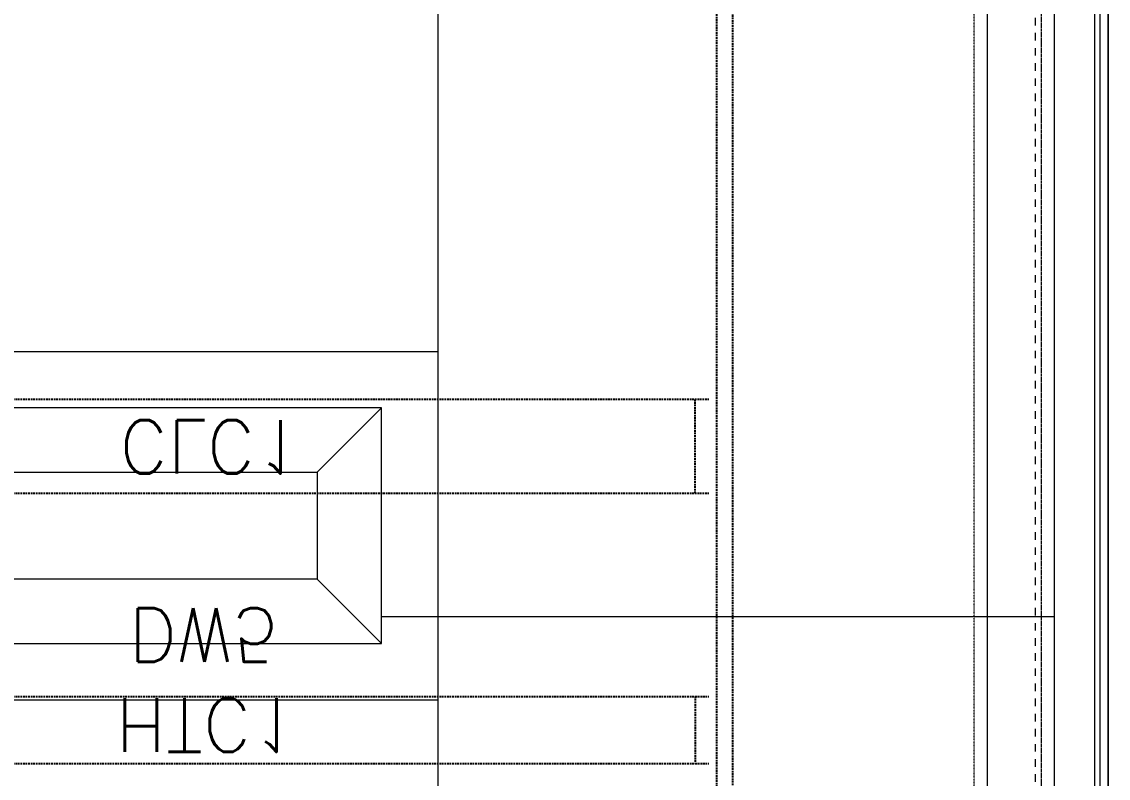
# Model space of a CAD drawing. Extents: x -32000 to 416743, y -254124 to 144214.
# Drawn here: x 13448 to 17500, y 11398 to 14220 of the extents above; entities that cross this region are included whole.
import ezdxf

# ---------------------------------------------------------------- set-up
doc = ezdxf.new("R2010")
doc.units = 0
doc.header["$LTSCALE"] = 10
for name, pattern in [('H12PL4$0$TAI_虛線', [5.644, 2.822, -2.822]), ('XFM1Q40$0$HIDDEN', [9.525, 6.35, -3.175]), ('XFM7P40ICA$0$H12PL4$0$DOTK1', [0.01, 0.005, -0.005]), ('XFM7P40ICA$0$H12PL4$0$JJP_虛線(退縮線、投影線、地下室範圍、非屬本工程、圖面分區)', [0.45, 0.3, -0.15])]:
    doc.linetypes.add(name, pattern=pattern)
for name, color, linetype in [('H12PL4$0$A-ROOF', 252, 'Continuous'), ('H12PL4$0$A-WALL-EX', 252, 'Continuous'), ('H12PL4$0$S-SLAB-SHOW', 252, 'Continuous'), ('XFM1Q40$0$03', 4, 'Continuous'), ('XFM1Q40$0$HTC', 1, 'Continuous'), ('XFM1Q40$0$TYPE14X10', 7, 'Continuous'), ('XFM7P40ICA$0$H12PL4$0$A-WALL-EX', 252, 'Continuous'), ('XFM7P40ICA$0$H12PL4$0$L40_19_MEJI', 252, 'Continuous'), ('XFM7P40ICA$0$H12PL4$0$L40_19_SIAGE1', 252, 'Continuous'), ('XFM7P40ICA$0$H12PL4$0$L40_19_SUGATA3', 252, 'Continuous'), ('XFM7P40ICA$0$H12PL4$0$L40_19_SUGATAD', 252, 'Continuous'), ('XFM7P40ICA$0$H12PL4$0$L40_19_設備基礎', 252, 'Continuous')]:
    doc.layers.add(name, color=color, linetype=linetype)
doc.styles.add('XFM1Q40$0$LSP', font='SIMPLEX.shx', dxfattribs={"bigfont": 'chineset.shx'})

# ---------------------------------------------------------------- blocks, each defined once
blk = doc.blocks.new('H12PL4')
at = {"layer": 'H12PL4$0$A-ROOF', "linetype": 'H12PL4$0$TAI_虛線', "lineweight": 0, "flags": 128}
blk.add_lwpolyline([(17227, 57354.6), (17227, 2650)], dxfattribs=at)
at = {"layer": 'H12PL4$0$A-WALL-EX', "lineweight": 0, "flags": 128}
for points in [[(17500, -2650), (17500, 91700)], [(17500, -2650), (17500, 91700)], [(17500, -2650), (17500, 91700)], [(17500, -2650), (17500, 91700)], [(17500, 83000), (17500, -2615)]]:
    blk.add_lwpolyline(points, dxfattribs=at)
at = {"layer": 'H12PL4$0$S-SLAB-SHOW', "lineweight": 0}
blk.add_line((17300, -2300), (17300, 82649.8), dxfattribs=at)
at = {"layer": 'H12PL4$0$S-SLAB-SHOW', "lineweight": 0, "flags": 128}
blk.add_lwpolyline([(17470, -2300), (17470, 82649.8)], dxfattribs=at)
blk = doc.blocks.new('XFM1Q40$0$A$Cac22a11c')
at = {"layer": 'XFM1Q40$0$03', "color": 252, "linetype": 'XFM1Q40$0$HIDDEN', "ltscale": 0.1}
for p, q in [((285410, 184056), (289110, 184056)), ((289060, 184056), (289060, 183706)), ((285410, 183706), (289110, 183706))]:
    blk.add_line(p, q, dxfattribs=at)
at = {"layer": 'XFM1Q40$0$HTC', "color": 252, "linetype": 'XFM1Q40$0$HIDDEN', "ltscale": 0.1}
for p, q in [((285410, 185064.4), (289060, 185064.4)), ((289060, 184814.4), (289060, 185064.4)), ((289060, 185064.4), (289110, 185064.4)), ((285410, 184814.4), (289060, 184814.4)), ((289060, 184814.4), (289110, 184814.4))]:
    blk.add_line(p, q, dxfattribs=at)
at = {"layer": 'XFM1Q40$0$TYPE14X10', "color": 252, "linetype": 'XFM1Q40$0$HIDDEN', "ltscale": 0.1}
for p, q in [((289200, 187517.6), (289200, 172197.6)), ((289140, 187457.6), (289140, 172257.6))]:
    blk.add_line(p, q, dxfattribs=at)
at = {"color": 252, "linetype": 'XFM1Q40$0$HIDDEN', "ltscale": 0.1, "style": 'XFM1Q40$0$LSP'}
for s, p in [('HTC1', (286898.1, 184821.4)), ('DW5', (286947.1, 184485.1)), ('CLC1', (286912.4, 183783.6))]:
    blk.add_text(s, height=200, dxfattribs=at).set_placement(p)
blk = doc.blocks.new('XFM1Q40')
at = {"xscale": -1, "rotation": 180}
blk.add_blockref('XFM1Q40$0$A$Cac22a11c', (-273100, 196517.6), dxfattribs=at)
blk = doc.blocks.new('XFM7P40ICA$0$H12PL4')
at = {"layer": 'XFM7P40ICA$0$H12PL4$0$A-WALL-EX', "lineweight": 0}
blk.add_line((17300, -2300), (17300, 82649.8), dxfattribs=at)
at = {"layer": 'XFM7P40ICA$0$H12PL4$0$A-WALL-EX', "lineweight": 0, "flags": 128}
for points in [[(17470, -2300), (17470, 82649.8)], [(17500, 82650), (17500, -2300)]]:
    blk.add_lwpolyline(points, dxfattribs=at)
at = {"layer": 'XFM7P40ICA$0$H12PL4$0$A-WALL-EX', "linetype": 'XFM7P40ICA$0$H12PL4$0$JJP_虛線(退縮線、投影線、地下室範圍、非屬本工程、圖面分區)', "lineweight": 0, "flags": 128}
for points in [[(17250, 57350), (17250, 2650)], [(17300, 2650), (17300, 57350)]]:
    blk.add_lwpolyline(points, dxfattribs=at)
at = {"layer": 'XFM7P40ICA$0$H12PL4$0$L40_19_MEJI', "lineweight": 0}
for p, q in [((17050, -1975), (17050, 82050)), ((15000, 17400), (15000, -1975)), ((10400, 12990), (15000, 12990)), ((17300, 12000), (14790, 12000)), ((10400, 11690), (15000, 11690))]:
    blk.add_line(p, q, dxfattribs=at)
at = {"layer": 'XFM7P40ICA$0$H12PL4$0$L40_19_SIAGE1', "lineweight": 0}
blk.add_line((17500, -2650), (17500, 91700), dxfattribs=at)
at = {"layer": 'XFM7P40ICA$0$H12PL4$0$L40_19_SUGATA3', "lineweight": 0}
for p, q in [((17450, -2125), (17450, 82475)), ((17300, -1975), (17300, 82325)), ((14550, 12540), (14790, 12780)), ((14550, 12140), (14790, 11900))]:
    blk.add_line(p, q, dxfattribs=at)
at = {"layer": 'XFM7P40ICA$0$H12PL4$0$L40_19_SUGATAD', "linetype": 'XFM7P40ICA$0$H12PL4$0$DOTK1', "lineweight": 0}
blk.add_line((17000, 2500), (17000, 57495), dxfattribs=at)
at = {"layer": 'XFM7P40ICA$0$H12PL4$0$L40_19_設備基礎', "lineweight": 0, "flags": 128}
for points in [[(14790, 11900), (14790, 12780), (10610, 12780), (10610, 11900)], [(10850, 12140), (10850, 12540), (14550, 12540), (14550, 12140)]]:
    blk.add_lwpolyline(points, close=True, dxfattribs=at)
blk = doc.blocks.new('XFM7P40ICA')
blk.add_blockref('XFM7P40ICA$0$H12PL4', (0, 0))

msp = doc.modelspace()

# ---------------------------------------------------------------- block references
for name in ['H12PL4', 'XFM7P40ICA', 'XFM1Q40']:
    msp.add_blockref(name, (0, 0))

doc.saveas('drawing.dxf')
